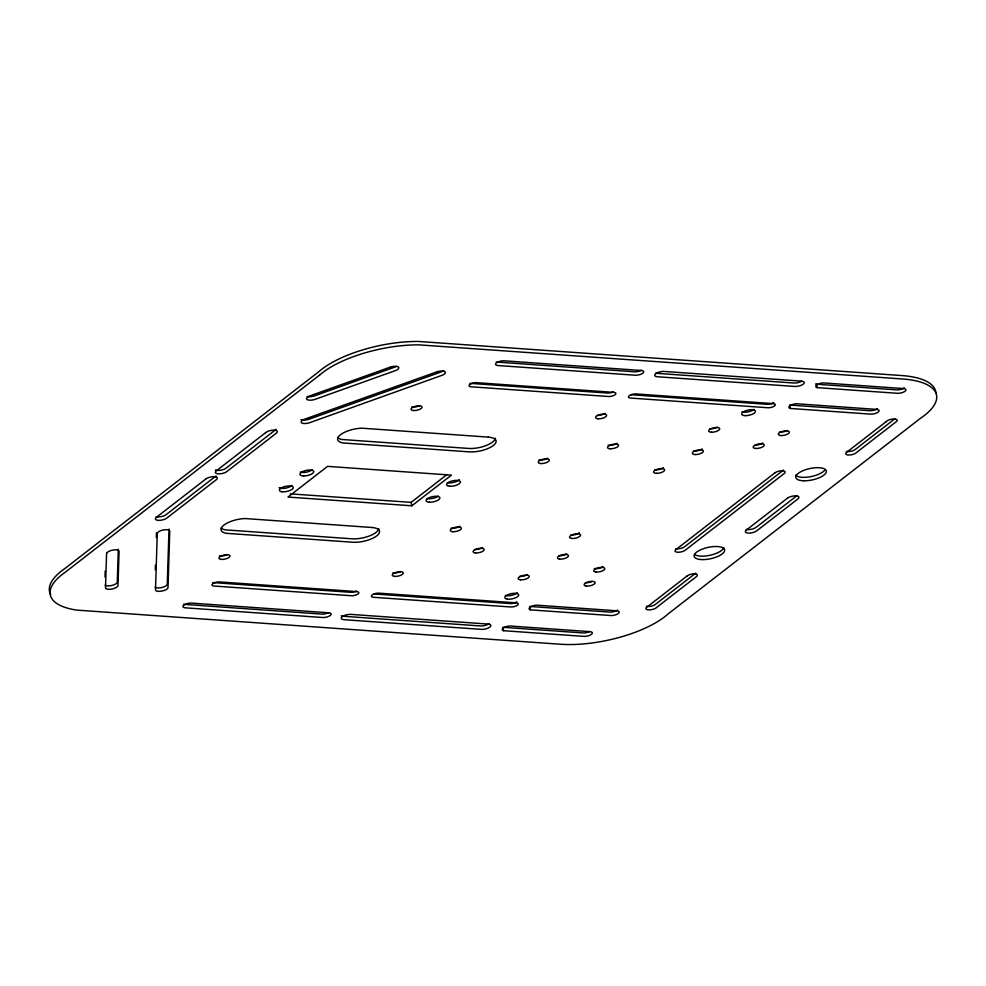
<?xml version="1.0" encoding="UTF-8"?>
<svg xmlns="http://www.w3.org/2000/svg" width="986" height="986" viewBox="0 0 986 986"><rect width="100%" height="100%" fill="white"/><g stroke="black" fill="none" stroke-linecap="round" stroke-linejoin="round"><path stroke-width="1.48" d="M104.997 577.056L105.194 571.03M118.308 549.202L117.26 582.356A6.421 2.391 -12.1 0 1 111.714 585.487A6.421 2.391 -12.1 0 1 105.108 585.105M155.283 569.748L155.431 565.138M156.306 537.469L156.441 532.859M169 529.088L167.263 584.415A6.421 2.391 -12.1 0 1 161.704 587.545A6.421 2.391 -12.1 0 1 155.098 587.163M215.971 475.991L166.486 514.347A6.409 2.391 -12.1 0 1 156.133 516.726M290.291 493.85L411.125 502.367L447.114 474.476M411.852 505.793L451.44 475.116L327.549 466.366L287.974 497.055L411.852 505.793L411.125 502.367M783.513 470.063L684.555 546.774A5.669 2.108 -12.1 0 1 675.755 548.635M695.734 573.137L656.146 603.826A5.805 2.169 -12.1 0 1 646.434 606.242M894.783 418.853L855.195 449.542A5.669 2.108 -12.1 0 1 846.407 451.403M797.181 495.49L756.077 527.35A6.372 2.379 -12.1 0 1 746.18 529.457M815.73 383.936A5.904 2.206 -12.1 0 0 816.42 384.207L896.607 389.864A5.669 2.108 -12.1 0 0 904.298 387.831M817.16 387.634L897.346 393.291A5.669 2.108 -12.1 0 0 905.037 391.257A5.669 2.108 -12.1 0 0 903.435 388.57L823.248 382.913A5.904 2.206 -12.1 0 0 816.716 385.021A5.904 2.206 -12.1 0 0 817.16 387.634L816.42 384.207M469.915 383.344L607.043 393.02A5.004 1.861 -12.1 0 0 613.44 391.861M630.855 394.708L766.455 404.272A5.004 1.861 -12.1 0 0 773.776 402.534M790.279 408.463L870.465 414.12A5.669 2.108 -12.1 0 0 878.156 412.086A5.669 2.108 -12.1 0 0 876.554 409.4L796.368 403.742A5.904 2.206 -12.1 0 0 789.835 405.862A5.904 2.206 -12.1 0 0 790.279 408.463L789.552 405.036L869.726 410.694A5.669 2.108 -12.1 0 0 877.429 408.66M212.89 582.578L350.018 592.253A5.004 1.861 -12.1 0 0 356.402 591.095M373.817 593.942L509.429 603.506A5.004 1.861 -12.1 0 0 516.738 601.768M530.456 609.866L610.642 615.523A5.669 2.108 -12.1 0 0 618.333 613.489A5.669 2.108 -12.1 0 0 616.731 610.802L536.544 605.145A5.904 2.206 -12.1 0 0 530.012 607.265A5.904 2.206 -12.1 0 0 530.456 609.866L529.716 606.439L609.903 612.096A5.669 2.108 -12.1 0 0 617.593 610.063M503.575 630.707L583.761 636.364A5.669 2.108 -12.1 0 0 591.452 634.331A5.669 2.108 -12.1 0 0 589.85 631.644L509.663 625.987A5.904 2.206 -12.1 0 0 503.131 628.094A5.904 2.206 -12.1 0 0 503.575 630.707L502.835 627.281L583.022 632.938A5.669 2.108 -12.1 0 0 589.764 631.508M50.742 594.669A77.007 28.73 -12.1 0 1 64.645 568.7L318.909 371.611A77.007 28.73 -12.1 0 1 418.483 341.452L901.907 375.567A76.859 28.668 -12.1 0 1 935.96 393.069M215.404 469.928A6.421 2.391 -12.1 0 0 225.745 468.424L275.217 430.069A6.409 2.391 -12.1 0 0 276.129 429.317M337.754 437.611A18.142 6.766 -12.1 0 0 341.871 439.497L468.535 448.433A17.699 6.606 -12.1 0 0 495.391 438.252M307.139 396.495A6.421 2.391 -12.1 0 0 313.979 396.052L395.053 367.038A6.421 2.391 -12.1 0 0 396.249 366.459M300.94 419.469A6.421 2.391 -12.1 0 0 308.569 419.395L441.568 371.784A6.421 2.391 -12.1 0 0 443.712 370.563M496.217 361.948A5.669 2.108 -12.1 0 0 497.314 362.108L634.442 371.784A5.669 2.108 -12.1 0 0 641.196 370.354M459.316 479.627A7.087 2.638 -12.1 0 1 447.459 482.598M312.303 469.644A7.087 2.638 -12.1 0 1 300.286 472.072M419.605 405.616A5.669 2.108 -12.1 0 1 411.754 406.959M655.517 373.152A6.372 2.379 -12.1 0 0 656.75 373.337L793.878 383.012A6.372 2.379 -12.1 0 0 801.47 381.397M547.711 458.096A5.669 2.108 -12.1 0 1 538.923 459.957M616.953 443.318A5.669 2.108 -12.1 0 1 608.165 445.191M605.022 413.344A5.669 2.108 -12.1 0 1 597.331 415.377M753.982 409.363A7.087 2.638 -12.1 0 1 741.965 411.778M717.463 427.172A5.669 2.108 -12.1 0 1 709.612 428.676M702.032 448.901A5.669 2.108 -12.1 0 1 693.318 451.009M663.319 467.623A5.669 2.108 -12.1 0 1 654.642 469.817M762.72 442.948A5.669 2.108 -12.1 0 1 755.066 445.043M787.259 430.451A5.669 2.108 -12.1 0 1 779.408 432.041M825.196 469.496A15.579 5.805 -12.1 0 1 810.677 476.669A15.579 5.805 -12.1 0 1 795.677 475.153M227.347 554.6A5.669 2.108 -12.1 0 1 219.508 555.808M291.93 485.395A7.087 2.638 -12.1 0 1 285.398 488.181A7.087 2.638 -12.1 0 1 279.1 487.602M438.203 496.118A7.087 2.638 -12.1 0 1 427.246 498.583M183.63 604.245A5.669 2.108 -12.1 0 0 184.727 604.418L321.855 614.093A5.669 2.108 -12.1 0 0 328.597 612.651M221.172 527.991A18.142 6.766 -12.1 0 0 225.289 529.864L351.953 538.8A17.699 6.606 -12.1 0 0 378.809 528.632M723.81 547.637A15.579 5.805 -12.1 0 1 710.61 555.143A15.579 5.805 -12.1 0 1 694.526 554.465M592.179 581.457A5.669 2.108 -12.1 0 1 585.413 582.615M603.112 566.667A5.669 2.108 -12.1 0 1 594.299 568.466M579.411 532.637A5.669 2.108 -12.1 0 1 570.832 535.004M566.605 553.861A5.669 2.108 -12.1 0 1 558.815 555.685M527.374 574.579A5.669 2.108 -12.1 0 1 519.585 576.391M517.342 592.746A7.087 2.638 -12.1 0 1 505.374 595.421M400.772 571.535A5.669 2.108 -12.1 0 1 392.921 572.804M482.548 547.501A5.669 2.108 -12.1 0 1 474.858 549.535M459.796 526.241A5.669 2.108 -12.1 0 1 451.009 528.102M341.193 615.732A6.372 2.379 -12.1 0 0 343.35 616.275L480.478 625.95A6.372 2.379 -12.1 0 0 489.13 623.657M106.587 553.356L105.502 588.013A6.421 2.391 -12.1 0 0 111.677 589.061A6.421 2.391 -12.1 0 0 118 585.783L119.084 551.112A6.421 2.391 -12.1 0 0 112.909 550.065A6.421 2.391 -12.1 0 0 106.587 553.356M157.279 533.204L155.492 590.072A6.421 2.391 -12.1 0 0 161.667 591.119A6.421 2.391 -12.1 0 0 167.99 587.841L169.777 530.973A6.421 2.391 -12.1 0 0 163.59 529.926A6.421 2.391 -12.1 0 0 157.279 533.204M319.649 375.037L65.384 572.126A77.007 28.73 -12.1 0 0 77.031 610.124L560.455 644.24A76.859 28.668 -12.1 0 0 668.175 613.871L920.579 418.224A76.859 28.668 -12.1 0 0 902.646 378.994L419.223 344.878A77.007 28.73 -12.1 0 0 319.649 375.037M206.247 478.678L156.762 517.034A6.409 2.391 -12.1 0 0 158.179 520.349A6.409 2.391 -12.1 0 0 167.213 517.773L216.698 479.418A6.421 2.391 -12.1 0 0 214.517 476.694A6.421 2.391 -12.1 0 0 206.247 478.678M265.493 432.743L216.02 471.098A6.421 2.391 -12.1 0 0 218.202 473.835A6.421 2.391 -12.1 0 0 226.472 471.838L275.957 433.483A6.409 2.391 -12.1 0 0 274.527 430.167A6.409 2.391 -12.1 0 0 265.493 432.743M774.947 472.824L675.989 549.535A5.669 2.108 -12.1 0 0 677.592 552.234A5.669 2.108 -12.1 0 0 685.282 550.2L784.252 473.49A5.669 2.108 -12.1 0 0 782.65 470.803A5.669 2.108 -12.1 0 0 774.947 472.824M687.168 575.91L647.592 606.6A5.805 2.169 -12.1 0 0 648.431 609.878A5.805 2.169 -12.1 0 0 656.886 607.253L696.473 576.563A5.669 2.108 -12.1 0 0 694.871 573.877A5.669 2.108 -12.1 0 0 687.168 575.91M787.457 498.176L746.353 530.037A6.372 2.379 -12.1 0 0 748.152 533.069A6.372 2.379 -12.1 0 0 756.804 530.776L797.92 498.916A6.372 2.379 -12.1 0 0 796.109 495.884A6.372 2.379 -12.1 0 0 787.457 498.176M886.217 421.626L846.629 452.303A5.669 2.108 -12.1 0 0 848.231 454.99A5.669 2.108 -12.1 0 0 855.934 452.968L895.51 422.279A5.805 2.169 -12.1 0 0 894.672 419.001A5.805 2.169 -12.1 0 0 886.217 421.626M390.653 366.989L309.579 396.002A6.421 2.391 -12.1 0 0 307.077 399.552A6.421 2.391 -12.1 0 0 314.719 399.478L395.78 370.465A6.421 2.391 -12.1 0 0 398.282 366.903A6.421 2.391 -12.1 0 0 390.653 366.989M437.168 371.734L304.169 419.346A6.421 2.391 -12.1 0 0 301.667 422.895A6.421 2.391 -12.1 0 0 309.296 422.821L442.307 375.21A6.421 2.391 -12.1 0 0 444.809 371.66A6.421 2.391 -12.1 0 0 437.168 371.734M801.47 381.126L664.342 371.451A6.372 2.379 -12.1 0 0 655.69 373.743A6.372 2.379 -12.1 0 0 657.489 376.763L794.617 386.438A6.372 2.379 -12.1 0 0 803.27 384.146A6.372 2.379 -12.1 0 0 801.47 381.126M641.27 370.49L504.142 360.814A5.669 2.108 -12.1 0 0 496.451 362.848A5.669 2.108 -12.1 0 0 498.053 365.535L635.181 375.21A5.669 2.108 -12.1 0 0 642.872 373.176A5.669 2.108 -12.1 0 0 641.27 370.49M613.107 392.317L475.979 382.642A5.016 1.873 -12.1 0 0 469.829 384.466A5.016 1.873 -12.1 0 0 470.655 386.771L607.783 396.446A5.004 1.861 -12.1 0 0 615.091 394.708A5.004 1.861 -12.1 0 0 613.107 392.317M772.519 403.57L635.391 393.895A5.016 1.873 -12.1 0 0 629.241 395.706A5.016 1.873 -12.1 0 0 630.066 398.024L767.194 407.699A5.004 1.861 -12.1 0 0 774.503 405.961A5.004 1.861 -12.1 0 0 772.519 403.57M488.304 437.106L361.64 428.17A18.142 6.766 -12.1 0 0 340.503 434.727A18.142 6.766 -12.1 0 0 342.61 442.924L469.274 451.859A17.699 6.606 -12.1 0 0 493.32 445.499A17.699 6.606 -12.1 0 0 488.304 437.106M371.722 527.473L245.058 518.537A18.142 6.766 -12.1 0 0 223.921 525.094A18.142 6.766 -12.1 0 0 226.028 533.29L352.692 542.226A17.699 6.606 -12.1 0 0 376.726 535.879A17.699 6.606 -12.1 0 0 371.722 527.473M356.082 591.551L218.954 581.876A5.016 1.873 -12.1 0 0 212.803 583.7A5.016 1.873 -12.1 0 0 213.617 586.004L350.745 595.68A5.004 1.861 -12.1 0 0 358.054 593.942A5.004 1.861 -12.1 0 0 356.082 591.551M515.481 602.803L378.365 593.128A5.016 1.873 -12.1 0 0 372.215 594.94A5.016 1.873 -12.1 0 0 373.028 597.257L510.156 606.932A5.004 1.861 -12.1 0 0 517.465 605.194A5.004 1.861 -12.1 0 0 515.481 602.803M328.671 612.787L191.555 603.112A5.669 2.108 -12.1 0 0 183.852 605.145A5.669 2.108 -12.1 0 0 185.454 607.832L322.582 617.507A5.669 2.108 -12.1 0 0 330.273 615.486A5.669 2.108 -12.1 0 0 328.671 612.787M488.058 624.064L350.942 614.389A6.372 2.379 -12.1 0 0 342.278 616.669A6.372 2.379 -12.1 0 0 344.089 619.689L481.217 629.364A6.372 2.379 -12.1 0 0 489.869 627.084A6.372 2.379 -12.1 0 0 488.058 624.064M452.845 531.7A5.669 2.108 -12.1 0 0 461.436 528.447A5.669 2.108 -12.1 0 0 453.387 527.867A5.669 2.108 -12.1 0 0 452.845 531.7M475.585 552.961A5.669 2.108 -12.1 0 0 484.188 549.707A5.669 2.108 -12.1 0 0 476.127 549.14A5.669 2.108 -12.1 0 0 475.585 552.961M394.757 576.391A5.669 2.108 -12.1 0 0 403.348 573.137A5.669 2.108 -12.1 0 0 395.3 572.57A5.669 2.108 -12.1 0 0 394.757 576.391M429.403 502.194A7.087 2.638 -12.1 0 0 439.941 498.016A7.087 2.638 -12.1 0 0 429.662 497.486A7.087 2.638 -12.1 0 0 429.403 502.194M281.947 491.767A7.087 2.638 -12.1 0 0 293.187 488.058A7.087 2.638 -12.1 0 0 283.857 486.813A7.087 2.638 -12.1 0 0 281.947 491.767M221.32 559.407A5.669 2.108 -12.1 0 0 230.009 556.203A5.669 2.108 -12.1 0 0 222.072 555.549A5.669 2.108 -12.1 0 0 221.32 559.407M507.346 599.131A7.087 2.638 -12.1 0 0 518.587 595.408A7.087 2.638 -12.1 0 0 509.257 594.176A7.087 2.638 -12.1 0 0 507.346 599.131M520.312 579.817A5.669 2.108 -12.1 0 0 529.223 576.773A5.669 2.108 -12.1 0 0 521.606 575.886A5.669 2.108 -12.1 0 0 520.312 579.817M559.543 559.111A5.669 2.108 -12.1 0 0 568.454 556.055A5.669 2.108 -12.1 0 0 560.837 555.18A5.669 2.108 -12.1 0 0 559.543 559.111M571.56 538.43A5.669 2.108 -12.1 0 0 580.557 535.447A5.669 2.108 -12.1 0 0 573.076 534.474A5.669 2.108 -12.1 0 0 571.56 538.43M596.111 572.065A5.669 2.108 -12.1 0 0 604.8 568.873A5.669 2.108 -12.1 0 0 596.875 568.207A5.669 2.108 -12.1 0 0 596.111 572.065M586.152 586.041A5.669 2.108 -12.1 0 0 595.15 583.071A5.669 2.108 -12.1 0 0 587.693 582.073A5.669 2.108 -12.1 0 0 586.152 586.041M700.048 559.456A15.579 5.805 -12.1 0 0 724.537 551.063A15.579 5.805 -12.1 0 0 703.597 548.635A15.579 5.805 -12.1 0 0 700.048 559.456M449.53 486.246A7.087 2.638 -12.1 0 0 460.45 482.29A7.087 2.638 -12.1 0 0 450.627 481.402A7.087 2.638 -12.1 0 0 449.53 486.246M303.676 475.942A7.087 2.638 -12.1 0 0 313.794 471.567A7.087 2.638 -12.1 0 0 303.109 471.382A7.087 2.638 -12.1 0 0 303.676 475.942M413.602 410.533A5.669 2.108 -12.1 0 0 422.094 407.218A5.669 2.108 -12.1 0 0 413.935 406.75A5.669 2.108 -12.1 0 0 413.602 410.533M540.747 463.556A5.669 2.108 -12.1 0 0 549.35 460.289A5.669 2.108 -12.1 0 0 541.289 459.722A5.669 2.108 -12.1 0 0 540.747 463.556M610.001 448.778A5.669 2.108 -12.1 0 0 618.592 445.524A5.669 2.108 -12.1 0 0 610.544 444.957A5.669 2.108 -12.1 0 0 610.001 448.778M598.058 418.803A5.669 2.108 -12.1 0 0 606.661 415.55A5.669 2.108 -12.1 0 0 598.601 414.983A5.669 2.108 -12.1 0 0 598.058 418.803M745.354 415.648A7.087 2.638 -12.1 0 0 755.486 411.285A7.087 2.638 -12.1 0 0 744.8 411.1A7.087 2.638 -12.1 0 0 745.354 415.648M711.51 432.225A5.669 2.108 -12.1 0 0 719.743 428.774A5.669 2.108 -12.1 0 0 711.313 428.528A5.669 2.108 -12.1 0 0 711.51 432.225M695.216 454.558A5.669 2.108 -12.1 0 0 703.449 451.107A5.669 2.108 -12.1 0 0 695.007 450.861A5.669 2.108 -12.1 0 0 695.216 454.558M656.565 473.342A5.669 2.108 -12.1 0 0 664.675 469.841A5.669 2.108 -12.1 0 0 656.134 469.693A5.669 2.108 -12.1 0 0 656.565 473.342M755.794 448.47A5.669 2.108 -12.1 0 0 764.298 445.154A5.669 2.108 -12.1 0 0 756.126 444.674A5.669 2.108 -12.1 0 0 755.794 448.47M781.343 435.565A5.669 2.108 -12.1 0 0 789.429 432.065A5.669 2.108 -12.1 0 0 780.875 431.917A5.669 2.108 -12.1 0 0 781.343 435.565M803.726 480.774A15.579 5.805 -12.1 0 0 826.367 471.296A15.579 5.805 -12.1 0 0 803.159 470.618A15.579 5.805 -12.1 0 0 803.726 480.774"/></g></svg>
